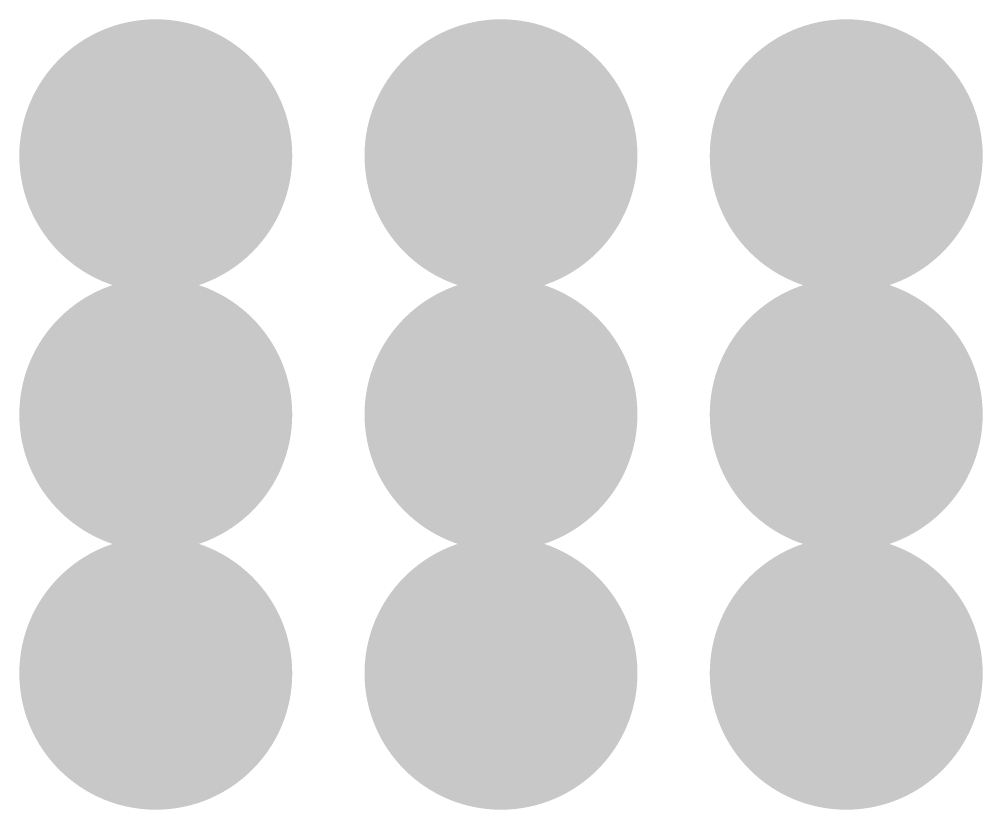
# Model space of a CAD drawing. Header units: inches. Extents: x -11 to 1110, y -7 to 455.
# Drawn here: x 625.048 to 627.883, y 15.651 to 17.979 of the extents above; entities that cross this region are included whole.
import ezdxf

# ---------------------------------------------------------------- set-up
doc = ezdxf.new("R2010")
doc.units = ezdxf.units.IN
for name, color, linetype in [('Bottom Layer', 5, 'Continuous'), ('Bottom Solder', 6, 'Continuous'), ('Drill Drawing', 1, 'Continuous'), ('Top Layer', 1, 'Continuous'), ('Top Solder', 216, 'Continuous'), ('Via Holes', 16, 'Continuous')]:
    doc.layers.add(name, color=color, linetype=linetype)

msp = doc.modelspace()

# ---------------------------------------------------------------- hatches: boundary and pattern name
at = {"layer": 'Bottom Layer'}
h = msp.add_hatch(color=5, dxfattribs=at)
edge = h.paths.add_edge_path()
edge.add_arc((625.4496, 17.5768), 0.3, 0, 360)
h = msp.add_hatch(color=5, dxfattribs=at)
edge = h.paths.add_edge_path()
edge.add_arc((626.4656, 17.5768), 0.3, 0, 360)
h = msp.add_hatch(color=5, dxfattribs=at)
edge = h.paths.add_edge_path()
edge.add_arc((627.4816, 17.5768), 0.3, 0, 360)
h = msp.add_hatch(color=5, dxfattribs=at)
edge = h.paths.add_edge_path()
edge.add_arc((625.4496, 16.8148), 0.3, 0, 360)
h = msp.add_hatch(color=5, dxfattribs=at)
edge = h.paths.add_edge_path()
edge.add_arc((626.4656, 16.8148), 0.3, 0, 360)
h = msp.add_hatch(color=5, dxfattribs=at)
edge = h.paths.add_edge_path()
edge.add_arc((627.4816, 16.8148), 0.3, 0, 360)
h = msp.add_hatch(color=5, dxfattribs=at)
edge = h.paths.add_edge_path()
edge.add_arc((625.4496, 16.0528), 0.3, 0, 360)
h = msp.add_hatch(color=5, dxfattribs=at)
edge = h.paths.add_edge_path()
edge.add_arc((626.4656, 16.0528), 0.3, 0, 360)
h = msp.add_hatch(color=5, dxfattribs=at)
edge = h.paths.add_edge_path()
edge.add_arc((627.4816, 16.0528), 0.3, 0, 360)
at = {"layer": 'Bottom Solder'}
h = msp.add_hatch(color=6, dxfattribs=at)
edge = h.paths.add_edge_path()
edge.add_arc((625.4496, 17.5768), 0.4016, 0, 360)
h = msp.add_hatch(color=6, dxfattribs=at)
edge = h.paths.add_edge_path()
edge.add_arc((626.4656, 17.5768), 0.4016, 0, 360)
h = msp.add_hatch(color=6, dxfattribs=at)
edge = h.paths.add_edge_path()
edge.add_arc((627.4816, 17.5768), 0.4016, 0, 360)
h = msp.add_hatch(color=6, dxfattribs=at)
edge = h.paths.add_edge_path()
edge.add_arc((625.4496, 16.8148), 0.4016, 0, 360)
h = msp.add_hatch(color=6, dxfattribs=at)
edge = h.paths.add_edge_path()
edge.add_arc((626.4656, 16.8148), 0.4016, 0, 360)
h = msp.add_hatch(color=6, dxfattribs=at)
edge = h.paths.add_edge_path()
edge.add_arc((627.4816, 16.8148), 0.4016, 0, 360)
h = msp.add_hatch(color=6, dxfattribs=at)
edge = h.paths.add_edge_path()
edge.add_arc((625.4496, 16.0528), 0.4016, 0, 360)
h = msp.add_hatch(color=6, dxfattribs=at)
edge = h.paths.add_edge_path()
edge.add_arc((626.4656, 16.0528), 0.4016, 0, 360)
h = msp.add_hatch(color=6, dxfattribs=at)
edge = h.paths.add_edge_path()
edge.add_arc((627.4816, 16.0528), 0.4016, 0, 360)
at = {"layer": 'Top Layer'}
h = msp.add_hatch(color=1, dxfattribs=at)
edge = h.paths.add_edge_path()
edge.add_arc((625.4496, 17.5768), 0.3, 0, 360)
h = msp.add_hatch(color=1, dxfattribs=at)
edge = h.paths.add_edge_path()
edge.add_arc((626.4656, 17.5768), 0.3, 0, 360)
h = msp.add_hatch(color=1, dxfattribs=at)
edge = h.paths.add_edge_path()
edge.add_arc((627.4816, 17.5768), 0.3, 0, 360)
h = msp.add_hatch(color=1, dxfattribs=at)
edge = h.paths.add_edge_path()
edge.add_arc((625.4496, 16.8148), 0.3, 0, 360)
h = msp.add_hatch(color=1, dxfattribs=at)
edge = h.paths.add_edge_path()
edge.add_arc((626.4656, 16.8148), 0.3, 0, 360)
h = msp.add_hatch(color=1, dxfattribs=at)
edge = h.paths.add_edge_path()
edge.add_arc((627.4816, 16.8148), 0.3, 0, 360)
h = msp.add_hatch(color=1, dxfattribs=at)
edge = h.paths.add_edge_path()
edge.add_arc((625.4496, 16.0528), 0.3, 0, 360)
h = msp.add_hatch(color=1, dxfattribs=at)
edge = h.paths.add_edge_path()
edge.add_arc((626.4656, 16.0528), 0.3, 0, 360)
h = msp.add_hatch(color=1, dxfattribs=at)
edge = h.paths.add_edge_path()
edge.add_arc((627.4816, 16.0528), 0.3, 0, 360)
at = {"layer": 'Top Solder'}
h = msp.add_hatch(color=216, dxfattribs=at)
edge = h.paths.add_edge_path()
edge.add_arc((625.4496, 17.5768), 0.4016, 0, 360)
h = msp.add_hatch(color=216, dxfattribs=at)
edge = h.paths.add_edge_path()
edge.add_arc((626.4656, 17.5768), 0.4016, 0, 360)
h = msp.add_hatch(color=216, dxfattribs=at)
edge = h.paths.add_edge_path()
edge.add_arc((627.4816, 17.5768), 0.4016, 0, 360)
h = msp.add_hatch(color=216, dxfattribs=at)
edge = h.paths.add_edge_path()
edge.add_arc((625.4496, 16.8148), 0.4016, 0, 360)
h = msp.add_hatch(color=216, dxfattribs=at)
edge = h.paths.add_edge_path()
edge.add_arc((626.4656, 16.8148), 0.4016, 0, 360)
h = msp.add_hatch(color=216, dxfattribs=at)
edge = h.paths.add_edge_path()
edge.add_arc((627.4816, 16.8148), 0.4016, 0, 360)
h = msp.add_hatch(color=216, dxfattribs=at)
edge = h.paths.add_edge_path()
edge.add_arc((625.4496, 16.0528), 0.4016, 0, 360)
h = msp.add_hatch(color=216, dxfattribs=at)
edge = h.paths.add_edge_path()
edge.add_arc((626.4656, 16.0528), 0.4016, 0, 360)
h = msp.add_hatch(color=216, dxfattribs=at)
edge = h.paths.add_edge_path()
edge.add_arc((627.4816, 16.0528), 0.4016, 0, 360)
at = {"layer": 'Via Holes'}
h = msp.add_hatch(color=7, dxfattribs=at)
edge = h.paths.add_edge_path()
edge.add_arc((625.4496, 17.5768), 0.15, 0, 360)
h = msp.add_hatch(color=7, dxfattribs=at)
edge = h.paths.add_edge_path()
edge.add_arc((626.4656, 17.5768), 0.15, 0, 360)
h = msp.add_hatch(color=7, dxfattribs=at)
edge = h.paths.add_edge_path()
edge.add_arc((627.4816, 17.5768), 0.15, 0, 360)
h = msp.add_hatch(color=7, dxfattribs=at)
edge = h.paths.add_edge_path()
edge.add_arc((625.4496, 16.8148), 0.15, 0, 360)
h = msp.add_hatch(color=7, dxfattribs=at)
edge = h.paths.add_edge_path()
edge.add_arc((626.4656, 16.8148), 0.15, 0, 360)
h = msp.add_hatch(color=7, dxfattribs=at)
edge = h.paths.add_edge_path()
edge.add_arc((627.4816, 16.8148), 0.15, 0, 360)
h = msp.add_hatch(color=7, dxfattribs=at)
edge = h.paths.add_edge_path()
edge.add_arc((625.4496, 16.0528), 0.15, 0, 360)
h = msp.add_hatch(color=7, dxfattribs=at)
edge = h.paths.add_edge_path()
edge.add_arc((626.4656, 16.0528), 0.15, 0, 360)
h = msp.add_hatch(color=7, dxfattribs=at)
edge = h.paths.add_edge_path()
edge.add_arc((627.4816, 16.0528), 0.15, 0, 360)

# ---------------------------------------------------------------- linework, layer by layer
at = {"layer": 'Drill Drawing'}
for points in [[(625.1956, 17.8308, 0.0508, 0.0508, 0), (625.4496, 17.7038, 0.0508, 0.0508, 0)], [(625.1956, 17.8308, 0.0508, 0.0508, 0), (625.3226, 17.5768, 0.0508, 0.0508, 0)], [(625.4496, 17.7038, 0.0508, 0.0508, 0), (625.7036, 17.8308, 0.0508, 0.0508, 0)], [(625.5766, 17.5768, 0.0508, 0.0508, 0), (625.7036, 17.8308, 0.0508, 0.0508, 0)], [(626.2116, 17.8308, 0.0508, 0.0508, 0), (626.4656, 17.7038, 0.0508, 0.0508, 0)], [(626.2116, 17.8308, 0.0508, 0.0508, 0), (626.3386, 17.5768, 0.0508, 0.0508, 0)], [(626.4656, 17.7038, 0.0508, 0.0508, 0), (626.7196, 17.8308, 0.0508, 0.0508, 0)], [(626.5926, 17.5768, 0.0508, 0.0508, 0), (626.7196, 17.8308, 0.0508, 0.0508, 0)], [(627.2276, 17.8308, 0.0508, 0.0508, 0), (627.4816, 17.7038, 0.0508, 0.0508, 0)], [(627.2276, 17.8308, 0.0508, 0.0508, 0), (627.3546, 17.5768, 0.0508, 0.0508, 0)], [(627.4816, 17.7038, 0.0508, 0.0508, 0), (627.7356, 17.8308, 0.0508, 0.0508, 0)], [(627.6086, 17.5768, 0.0508, 0.0508, 0), (627.7356, 17.8308, 0.0508, 0.0508, 0)], [(625.1956, 17.3228, 0.0508, 0.0508, 0), (625.3226, 17.5768, 0.0508, 0.0508, 0)], [(625.5766, 17.5768, 0.0508, 0.0508, 0), (625.7036, 17.3228, 0.0508, 0.0508, 0)], [(626.2116, 17.3228, 0.0508, 0.0508, 0), (626.3386, 17.5768, 0.0508, 0.0508, 0)], [(626.5926, 17.5768, 0.0508, 0.0508, 0), (626.7196, 17.3228, 0.0508, 0.0508, 0)], [(627.2276, 17.3228, 0.0508, 0.0508, 0), (627.3546, 17.5768, 0.0508, 0.0508, 0)], [(627.6086, 17.5768, 0.0508, 0.0508, 0), (627.7356, 17.3228, 0.0508, 0.0508, 0)], [(625.1956, 17.3228, 0.0508, 0.0508, 0), (625.4496, 17.4498, 0.0508, 0.0508, 0)], [(625.4496, 17.4498, 0.0508, 0.0508, 0), (625.7036, 17.3228, 0.0508, 0.0508, 0)], [(626.2116, 17.3228, 0.0508, 0.0508, 0), (626.4656, 17.4498, 0.0508, 0.0508, 0)], [(626.4656, 17.4498, 0.0508, 0.0508, 0), (626.7196, 17.3228, 0.0508, 0.0508, 0)], [(627.2276, 17.3228, 0.0508, 0.0508, 0), (627.4816, 17.4498, 0.0508, 0.0508, 0)], [(627.4816, 17.4498, 0.0508, 0.0508, 0), (627.7356, 17.3228, 0.0508, 0.0508, 0)], [(625.1956, 17.0688, 0.0508, 0.0508, 0), (625.4496, 16.9418, 0.0508, 0.0508, 0)], [(625.1956, 17.0688, 0.0508, 0.0508, 0), (625.3226, 16.8148, 0.0508, 0.0508, 0)], [(625.4496, 16.9418, 0.0508, 0.0508, 0), (625.7036, 17.0688, 0.0508, 0.0508, 0)], [(625.5766, 16.8148, 0.0508, 0.0508, 0), (625.7036, 17.0688, 0.0508, 0.0508, 0)], [(626.2116, 17.0688, 0.0508, 0.0508, 0), (626.4656, 16.9418, 0.0508, 0.0508, 0)], [(626.2116, 17.0688, 0.0508, 0.0508, 0), (626.3386, 16.8148, 0.0508, 0.0508, 0)], [(626.4656, 16.9418, 0.0508, 0.0508, 0), (626.7196, 17.0688, 0.0508, 0.0508, 0)], [(626.5926, 16.8148, 0.0508, 0.0508, 0), (626.7196, 17.0688, 0.0508, 0.0508, 0)], [(627.2276, 17.0688, 0.0508, 0.0508, 0), (627.4816, 16.9418, 0.0508, 0.0508, 0)], [(627.2276, 17.0688, 0.0508, 0.0508, 0), (627.3546, 16.8148, 0.0508, 0.0508, 0)], [(627.4816, 16.9418, 0.0508, 0.0508, 0), (627.7356, 17.0688, 0.0508, 0.0508, 0)], [(627.6086, 16.8148, 0.0508, 0.0508, 0), (627.7356, 17.0688, 0.0508, 0.0508, 0)], [(625.1956, 16.5608, 0.0508, 0.0508, 0), (625.3226, 16.8148, 0.0508, 0.0508, 0)], [(625.5766, 16.8148, 0.0508, 0.0508, 0), (625.7036, 16.5608, 0.0508, 0.0508, 0)], [(626.2116, 16.5608, 0.0508, 0.0508, 0), (626.3386, 16.8148, 0.0508, 0.0508, 0)], [(626.5926, 16.8148, 0.0508, 0.0508, 0), (626.7196, 16.5608, 0.0508, 0.0508, 0)], [(627.2276, 16.5608, 0.0508, 0.0508, 0), (627.3546, 16.8148, 0.0508, 0.0508, 0)], [(627.6086, 16.8148, 0.0508, 0.0508, 0), (627.7356, 16.5608, 0.0508, 0.0508, 0)], [(625.1956, 16.5608, 0.0508, 0.0508, 0), (625.4496, 16.6878, 0.0508, 0.0508, 0)], [(625.4496, 16.6878, 0.0508, 0.0508, 0), (625.7036, 16.5608, 0.0508, 0.0508, 0)], [(626.2116, 16.5608, 0.0508, 0.0508, 0), (626.4656, 16.6878, 0.0508, 0.0508, 0)], [(626.4656, 16.6878, 0.0508, 0.0508, 0), (626.7196, 16.5608, 0.0508, 0.0508, 0)], [(627.2276, 16.5608, 0.0508, 0.0508, 0), (627.4816, 16.6878, 0.0508, 0.0508, 0)], [(627.4816, 16.6878, 0.0508, 0.0508, 0), (627.7356, 16.5608, 0.0508, 0.0508, 0)], [(625.1956, 16.3068, 0.0508, 0.0508, 0), (625.4496, 16.1798, 0.0508, 0.0508, 0)], [(625.1956, 16.3068, 0.0508, 0.0508, 0), (625.3226, 16.0528, 0.0508, 0.0508, 0)], [(625.4496, 16.1798, 0.0508, 0.0508, 0), (625.7036, 16.3068, 0.0508, 0.0508, 0)], [(625.5766, 16.0528, 0.0508, 0.0508, 0), (625.7036, 16.3068, 0.0508, 0.0508, 0)], [(626.2116, 16.3068, 0.0508, 0.0508, 0), (626.4656, 16.1798, 0.0508, 0.0508, 0)], [(626.2116, 16.3068, 0.0508, 0.0508, 0), (626.3386, 16.0528, 0.0508, 0.0508, 0)], [(626.4656, 16.1798, 0.0508, 0.0508, 0), (626.7196, 16.3068, 0.0508, 0.0508, 0)], [(626.5926, 16.0528, 0.0508, 0.0508, 0), (626.7196, 16.3068, 0.0508, 0.0508, 0)], [(627.2276, 16.3068, 0.0508, 0.0508, 0), (627.4816, 16.1798, 0.0508, 0.0508, 0)], [(627.2276, 16.3068, 0.0508, 0.0508, 0), (627.3546, 16.0528, 0.0508, 0.0508, 0)], [(627.4816, 16.1798, 0.0508, 0.0508, 0), (627.7356, 16.3068, 0.0508, 0.0508, 0)], [(627.6086, 16.0528, 0.0508, 0.0508, 0), (627.7356, 16.3068, 0.0508, 0.0508, 0)], [(625.1956, 15.7988, 0.0508, 0.0508, 0), (625.3226, 16.0528, 0.0508, 0.0508, 0)], [(625.5766, 16.0528, 0.0508, 0.0508, 0), (625.7036, 15.7988, 0.0508, 0.0508, 0)], [(626.2116, 15.7988, 0.0508, 0.0508, 0), (626.3386, 16.0528, 0.0508, 0.0508, 0)], [(626.5926, 16.0528, 0.0508, 0.0508, 0), (626.7196, 15.7988, 0.0508, 0.0508, 0)], [(627.2276, 15.7988, 0.0508, 0.0508, 0), (627.3546, 16.0528, 0.0508, 0.0508, 0)], [(627.6086, 16.0528, 0.0508, 0.0508, 0), (627.7356, 15.7988, 0.0508, 0.0508, 0)], [(625.1956, 15.7988, 0.0508, 0.0508, 0), (625.4496, 15.9258, 0.0508, 0.0508, 0)], [(625.4496, 15.9258, 0.0508, 0.0508, 0), (625.7036, 15.7988, 0.0508, 0.0508, 0)], [(626.2116, 15.7988, 0.0508, 0.0508, 0), (626.4656, 15.9258, 0.0508, 0.0508, 0)], [(626.4656, 15.9258, 0.0508, 0.0508, 0), (626.7196, 15.7988, 0.0508, 0.0508, 0)], [(627.2276, 15.7988, 0.0508, 0.0508, 0), (627.4816, 15.9258, 0.0508, 0.0508, 0)], [(627.4816, 15.9258, 0.0508, 0.0508, 0), (627.7356, 15.7988, 0.0508, 0.0508, 0)]]:
    msp.add_lwpolyline(points, format="xyseb", dxfattribs=at)
for points in [[(625.1829, 17.8308, 0.0254, 0.0254, 1), (625.2083, 17.8308, 0.0254, 0.0254, 1)], [(625.1829, 17.8308, 0.0254, 0.0254, 1), (625.2083, 17.8308, 0.0254, 0.0254, 1)], [(625.6909, 17.8308, 0.0254, 0.0254, 1), (625.7163, 17.8308, 0.0254, 0.0254, 1)], [(625.6909, 17.8308, 0.0254, 0.0254, 1), (625.7163, 17.8308, 0.0254, 0.0254, 1)], [(626.1989, 17.8308, 0.0254, 0.0254, 1), (626.2243, 17.8308, 0.0254, 0.0254, 1)], [(626.1989, 17.8308, 0.0254, 0.0254, 1), (626.2243, 17.8308, 0.0254, 0.0254, 1)], [(626.7069, 17.8308, 0.0254, 0.0254, 1), (626.7323, 17.8308, 0.0254, 0.0254, 1)], [(626.7069, 17.8308, 0.0254, 0.0254, 1), (626.7323, 17.8308, 0.0254, 0.0254, 1)], [(627.2149, 17.8308, 0.0254, 0.0254, 1), (627.2403, 17.8308, 0.0254, 0.0254, 1)], [(627.2149, 17.8308, 0.0254, 0.0254, 1), (627.2403, 17.8308, 0.0254, 0.0254, 1)], [(627.7229, 17.8308, 0.0254, 0.0254, 1), (627.7483, 17.8308, 0.0254, 0.0254, 1)], [(627.7229, 17.8308, 0.0254, 0.0254, 1), (627.7483, 17.8308, 0.0254, 0.0254, 1)], [(625.4369, 17.7038, 0.0254, 0.0254, 1), (625.4623, 17.7038, 0.0254, 0.0254, 1)], [(625.4369, 17.7038, 0.0254, 0.0254, 1), (625.4623, 17.7038, 0.0254, 0.0254, 1)], [(626.4529, 17.7038, 0.0254, 0.0254, 1), (626.4783, 17.7038, 0.0254, 0.0254, 1)], [(626.4529, 17.7038, 0.0254, 0.0254, 1), (626.4783, 17.7038, 0.0254, 0.0254, 1)], [(627.4689, 17.7038, 0.0254, 0.0254, 1), (627.4943, 17.7038, 0.0254, 0.0254, 1)], [(627.4689, 17.7038, 0.0254, 0.0254, 1), (627.4943, 17.7038, 0.0254, 0.0254, 1)], [(625.3099, 17.5768, 0.0254, 0.0254, 1), (625.3353, 17.5768, 0.0254, 0.0254, 1)], [(625.3099, 17.5768, 0.0254, 0.0254, 1), (625.3353, 17.5768, 0.0254, 0.0254, 1)], [(625.5639, 17.5768, 0.0254, 0.0254, 1), (625.5893, 17.5768, 0.0254, 0.0254, 1)], [(625.5639, 17.5768, 0.0254, 0.0254, 1), (625.5893, 17.5768, 0.0254, 0.0254, 1)], [(626.3259, 17.5768, 0.0254, 0.0254, 1), (626.3513, 17.5768, 0.0254, 0.0254, 1)], [(626.3259, 17.5768, 0.0254, 0.0254, 1), (626.3513, 17.5768, 0.0254, 0.0254, 1)], [(626.5799, 17.5768, 0.0254, 0.0254, 1), (626.6053, 17.5768, 0.0254, 0.0254, 1)], [(626.5799, 17.5768, 0.0254, 0.0254, 1), (626.6053, 17.5768, 0.0254, 0.0254, 1)], [(627.3419, 17.5768, 0.0254, 0.0254, 1), (627.3673, 17.5768, 0.0254, 0.0254, 1)], [(627.3419, 17.5768, 0.0254, 0.0254, 1), (627.3673, 17.5768, 0.0254, 0.0254, 1)], [(627.5959, 17.5768, 0.0254, 0.0254, 1), (627.6213, 17.5768, 0.0254, 0.0254, 1)], [(627.5959, 17.5768, 0.0254, 0.0254, 1), (627.6213, 17.5768, 0.0254, 0.0254, 1)], [(625.4369, 17.4498, 0.0254, 0.0254, 1), (625.4623, 17.4498, 0.0254, 0.0254, 1)], [(625.4369, 17.4498, 0.0254, 0.0254, 1), (625.4623, 17.4498, 0.0254, 0.0254, 1)], [(626.4529, 17.4498, 0.0254, 0.0254, 1), (626.4783, 17.4498, 0.0254, 0.0254, 1)], [(626.4529, 17.4498, 0.0254, 0.0254, 1), (626.4783, 17.4498, 0.0254, 0.0254, 1)], [(627.4689, 17.4498, 0.0254, 0.0254, 1), (627.4943, 17.4498, 0.0254, 0.0254, 1)], [(627.4689, 17.4498, 0.0254, 0.0254, 1), (627.4943, 17.4498, 0.0254, 0.0254, 1)], [(625.1829, 17.3228, 0.0254, 0.0254, 1), (625.2083, 17.3228, 0.0254, 0.0254, 1)], [(625.1829, 17.3228, 0.0254, 0.0254, 1), (625.2083, 17.3228, 0.0254, 0.0254, 1)], [(625.6909, 17.3228, 0.0254, 0.0254, 1), (625.7163, 17.3228, 0.0254, 0.0254, 1)], [(625.6909, 17.3228, 0.0254, 0.0254, 1), (625.7163, 17.3228, 0.0254, 0.0254, 1)], [(626.1989, 17.3228, 0.0254, 0.0254, 1), (626.2243, 17.3228, 0.0254, 0.0254, 1)], [(626.1989, 17.3228, 0.0254, 0.0254, 1), (626.2243, 17.3228, 0.0254, 0.0254, 1)], [(626.7069, 17.3228, 0.0254, 0.0254, 1), (626.7323, 17.3228, 0.0254, 0.0254, 1)], [(626.7069, 17.3228, 0.0254, 0.0254, 1), (626.7323, 17.3228, 0.0254, 0.0254, 1)], [(627.2149, 17.3228, 0.0254, 0.0254, 1), (627.2403, 17.3228, 0.0254, 0.0254, 1)], [(627.2149, 17.3228, 0.0254, 0.0254, 1), (627.2403, 17.3228, 0.0254, 0.0254, 1)], [(627.7229, 17.3228, 0.0254, 0.0254, 1), (627.7483, 17.3228, 0.0254, 0.0254, 1)], [(627.7229, 17.3228, 0.0254, 0.0254, 1), (627.7483, 17.3228, 0.0254, 0.0254, 1)], [(625.1829, 17.0688, 0.0254, 0.0254, 1), (625.2083, 17.0688, 0.0254, 0.0254, 1)], [(625.1829, 17.0688, 0.0254, 0.0254, 1), (625.2083, 17.0688, 0.0254, 0.0254, 1)], [(625.6909, 17.0688, 0.0254, 0.0254, 1), (625.7163, 17.0688, 0.0254, 0.0254, 1)], [(625.6909, 17.0688, 0.0254, 0.0254, 1), (625.7163, 17.0688, 0.0254, 0.0254, 1)], [(626.1989, 17.0688, 0.0254, 0.0254, 1), (626.2243, 17.0688, 0.0254, 0.0254, 1)], [(626.1989, 17.0688, 0.0254, 0.0254, 1), (626.2243, 17.0688, 0.0254, 0.0254, 1)], [(626.7069, 17.0688, 0.0254, 0.0254, 1), (626.7323, 17.0688, 0.0254, 0.0254, 1)], [(626.7069, 17.0688, 0.0254, 0.0254, 1), (626.7323, 17.0688, 0.0254, 0.0254, 1)], [(627.2149, 17.0688, 0.0254, 0.0254, 1), (627.2403, 17.0688, 0.0254, 0.0254, 1)], [(627.2149, 17.0688, 0.0254, 0.0254, 1), (627.2403, 17.0688, 0.0254, 0.0254, 1)], [(627.7229, 17.0688, 0.0254, 0.0254, 1), (627.7483, 17.0688, 0.0254, 0.0254, 1)], [(627.7229, 17.0688, 0.0254, 0.0254, 1), (627.7483, 17.0688, 0.0254, 0.0254, 1)], [(625.4369, 16.9418, 0.0254, 0.0254, 1), (625.4623, 16.9418, 0.0254, 0.0254, 1)], [(625.4369, 16.9418, 0.0254, 0.0254, 1), (625.4623, 16.9418, 0.0254, 0.0254, 1)], [(626.4529, 16.9418, 0.0254, 0.0254, 1), (626.4783, 16.9418, 0.0254, 0.0254, 1)], [(626.4529, 16.9418, 0.0254, 0.0254, 1), (626.4783, 16.9418, 0.0254, 0.0254, 1)], [(627.4689, 16.9418, 0.0254, 0.0254, 1), (627.4943, 16.9418, 0.0254, 0.0254, 1)], [(627.4689, 16.9418, 0.0254, 0.0254, 1), (627.4943, 16.9418, 0.0254, 0.0254, 1)], [(625.3099, 16.8148, 0.0254, 0.0254, 1), (625.3353, 16.8148, 0.0254, 0.0254, 1)], [(625.3099, 16.8148, 0.0254, 0.0254, 1), (625.3353, 16.8148, 0.0254, 0.0254, 1)], [(625.5639, 16.8148, 0.0254, 0.0254, 1), (625.5893, 16.8148, 0.0254, 0.0254, 1)], [(625.5639, 16.8148, 0.0254, 0.0254, 1), (625.5893, 16.8148, 0.0254, 0.0254, 1)], [(626.3259, 16.8148, 0.0254, 0.0254, 1), (626.3513, 16.8148, 0.0254, 0.0254, 1)], [(626.3259, 16.8148, 0.0254, 0.0254, 1), (626.3513, 16.8148, 0.0254, 0.0254, 1)], [(626.5799, 16.8148, 0.0254, 0.0254, 1), (626.6053, 16.8148, 0.0254, 0.0254, 1)], [(626.5799, 16.8148, 0.0254, 0.0254, 1), (626.6053, 16.8148, 0.0254, 0.0254, 1)], [(627.3419, 16.8148, 0.0254, 0.0254, 1), (627.3673, 16.8148, 0.0254, 0.0254, 1)], [(627.3419, 16.8148, 0.0254, 0.0254, 1), (627.3673, 16.8148, 0.0254, 0.0254, 1)], [(627.5959, 16.8148, 0.0254, 0.0254, 1), (627.6213, 16.8148, 0.0254, 0.0254, 1)], [(627.5959, 16.8148, 0.0254, 0.0254, 1), (627.6213, 16.8148, 0.0254, 0.0254, 1)], [(625.4369, 16.6878, 0.0254, 0.0254, 1), (625.4623, 16.6878, 0.0254, 0.0254, 1)], [(625.4369, 16.6878, 0.0254, 0.0254, 1), (625.4623, 16.6878, 0.0254, 0.0254, 1)], [(626.4529, 16.6878, 0.0254, 0.0254, 1), (626.4783, 16.6878, 0.0254, 0.0254, 1)], [(626.4529, 16.6878, 0.0254, 0.0254, 1), (626.4783, 16.6878, 0.0254, 0.0254, 1)], [(627.4689, 16.6878, 0.0254, 0.0254, 1), (627.4943, 16.6878, 0.0254, 0.0254, 1)], [(627.4689, 16.6878, 0.0254, 0.0254, 1), (627.4943, 16.6878, 0.0254, 0.0254, 1)], [(625.1829, 16.5608, 0.0254, 0.0254, 1), (625.2083, 16.5608, 0.0254, 0.0254, 1)], [(625.1829, 16.5608, 0.0254, 0.0254, 1), (625.2083, 16.5608, 0.0254, 0.0254, 1)], [(625.6909, 16.5608, 0.0254, 0.0254, 1), (625.7163, 16.5608, 0.0254, 0.0254, 1)], [(625.6909, 16.5608, 0.0254, 0.0254, 1), (625.7163, 16.5608, 0.0254, 0.0254, 1)], [(626.1989, 16.5608, 0.0254, 0.0254, 1), (626.2243, 16.5608, 0.0254, 0.0254, 1)], [(626.1989, 16.5608, 0.0254, 0.0254, 1), (626.2243, 16.5608, 0.0254, 0.0254, 1)], [(626.7069, 16.5608, 0.0254, 0.0254, 1), (626.7323, 16.5608, 0.0254, 0.0254, 1)], [(626.7069, 16.5608, 0.0254, 0.0254, 1), (626.7323, 16.5608, 0.0254, 0.0254, 1)], [(627.2149, 16.5608, 0.0254, 0.0254, 1), (627.2403, 16.5608, 0.0254, 0.0254, 1)], [(627.2149, 16.5608, 0.0254, 0.0254, 1), (627.2403, 16.5608, 0.0254, 0.0254, 1)], [(627.7229, 16.5608, 0.0254, 0.0254, 1), (627.7483, 16.5608, 0.0254, 0.0254, 1)], [(627.7229, 16.5608, 0.0254, 0.0254, 1), (627.7483, 16.5608, 0.0254, 0.0254, 1)], [(625.1829, 16.3068, 0.0254, 0.0254, 1), (625.2083, 16.3068, 0.0254, 0.0254, 1)], [(625.1829, 16.3068, 0.0254, 0.0254, 1), (625.2083, 16.3068, 0.0254, 0.0254, 1)], [(625.6909, 16.3068, 0.0254, 0.0254, 1), (625.7163, 16.3068, 0.0254, 0.0254, 1)], [(625.6909, 16.3068, 0.0254, 0.0254, 1), (625.7163, 16.3068, 0.0254, 0.0254, 1)], [(626.1989, 16.3068, 0.0254, 0.0254, 1), (626.2243, 16.3068, 0.0254, 0.0254, 1)], [(626.1989, 16.3068, 0.0254, 0.0254, 1), (626.2243, 16.3068, 0.0254, 0.0254, 1)], [(626.7069, 16.3068, 0.0254, 0.0254, 1), (626.7323, 16.3068, 0.0254, 0.0254, 1)], [(626.7069, 16.3068, 0.0254, 0.0254, 1), (626.7323, 16.3068, 0.0254, 0.0254, 1)], [(627.2149, 16.3068, 0.0254, 0.0254, 1), (627.2403, 16.3068, 0.0254, 0.0254, 1)], [(627.2149, 16.3068, 0.0254, 0.0254, 1), (627.2403, 16.3068, 0.0254, 0.0254, 1)], [(627.7229, 16.3068, 0.0254, 0.0254, 1), (627.7483, 16.3068, 0.0254, 0.0254, 1)], [(627.7229, 16.3068, 0.0254, 0.0254, 1), (627.7483, 16.3068, 0.0254, 0.0254, 1)], [(625.4369, 16.1798, 0.0254, 0.0254, 1), (625.4623, 16.1798, 0.0254, 0.0254, 1)], [(625.4369, 16.1798, 0.0254, 0.0254, 1), (625.4623, 16.1798, 0.0254, 0.0254, 1)], [(626.4529, 16.1798, 0.0254, 0.0254, 1), (626.4783, 16.1798, 0.0254, 0.0254, 1)], [(626.4529, 16.1798, 0.0254, 0.0254, 1), (626.4783, 16.1798, 0.0254, 0.0254, 1)], [(627.4689, 16.1798, 0.0254, 0.0254, 1), (627.4943, 16.1798, 0.0254, 0.0254, 1)], [(627.4689, 16.1798, 0.0254, 0.0254, 1), (627.4943, 16.1798, 0.0254, 0.0254, 1)], [(625.3099, 16.0528, 0.0254, 0.0254, 1), (625.3353, 16.0528, 0.0254, 0.0254, 1)], [(625.3099, 16.0528, 0.0254, 0.0254, 1), (625.3353, 16.0528, 0.0254, 0.0254, 1)], [(625.5639, 16.0528, 0.0254, 0.0254, 1), (625.5893, 16.0528, 0.0254, 0.0254, 1)], [(625.5639, 16.0528, 0.0254, 0.0254, 1), (625.5893, 16.0528, 0.0254, 0.0254, 1)], [(626.3259, 16.0528, 0.0254, 0.0254, 1), (626.3513, 16.0528, 0.0254, 0.0254, 1)], [(626.3259, 16.0528, 0.0254, 0.0254, 1), (626.3513, 16.0528, 0.0254, 0.0254, 1)], [(626.5799, 16.0528, 0.0254, 0.0254, 1), (626.6053, 16.0528, 0.0254, 0.0254, 1)], [(626.5799, 16.0528, 0.0254, 0.0254, 1), (626.6053, 16.0528, 0.0254, 0.0254, 1)], [(627.3419, 16.0528, 0.0254, 0.0254, 1), (627.3673, 16.0528, 0.0254, 0.0254, 1)], [(627.3419, 16.0528, 0.0254, 0.0254, 1), (627.3673, 16.0528, 0.0254, 0.0254, 1)], [(627.5959, 16.0528, 0.0254, 0.0254, 1), (627.6213, 16.0528, 0.0254, 0.0254, 1)], [(627.5959, 16.0528, 0.0254, 0.0254, 1), (627.6213, 16.0528, 0.0254, 0.0254, 1)], [(625.4369, 15.9258, 0.0254, 0.0254, 1), (625.4623, 15.9258, 0.0254, 0.0254, 1)], [(625.4369, 15.9258, 0.0254, 0.0254, 1), (625.4623, 15.9258, 0.0254, 0.0254, 1)], [(626.4529, 15.9258, 0.0254, 0.0254, 1), (626.4783, 15.9258, 0.0254, 0.0254, 1)], [(626.4529, 15.9258, 0.0254, 0.0254, 1), (626.4783, 15.9258, 0.0254, 0.0254, 1)], [(627.4689, 15.9258, 0.0254, 0.0254, 1), (627.4943, 15.9258, 0.0254, 0.0254, 1)], [(627.4689, 15.9258, 0.0254, 0.0254, 1), (627.4943, 15.9258, 0.0254, 0.0254, 1)], [(625.1829, 15.7988, 0.0254, 0.0254, 1), (625.2083, 15.7988, 0.0254, 0.0254, 1)], [(625.1829, 15.7988, 0.0254, 0.0254, 1), (625.2083, 15.7988, 0.0254, 0.0254, 1)], [(625.6909, 15.7988, 0.0254, 0.0254, 1), (625.7163, 15.7988, 0.0254, 0.0254, 1)], [(625.6909, 15.7988, 0.0254, 0.0254, 1), (625.7163, 15.7988, 0.0254, 0.0254, 1)], [(626.1989, 15.7988, 0.0254, 0.0254, 1), (626.2243, 15.7988, 0.0254, 0.0254, 1)], [(626.1989, 15.7988, 0.0254, 0.0254, 1), (626.2243, 15.7988, 0.0254, 0.0254, 1)], [(626.7069, 15.7988, 0.0254, 0.0254, 1), (626.7323, 15.7988, 0.0254, 0.0254, 1)], [(626.7069, 15.7988, 0.0254, 0.0254, 1), (626.7323, 15.7988, 0.0254, 0.0254, 1)], [(627.2149, 15.7988, 0.0254, 0.0254, 1), (627.2403, 15.7988, 0.0254, 0.0254, 1)], [(627.2149, 15.7988, 0.0254, 0.0254, 1), (627.2403, 15.7988, 0.0254, 0.0254, 1)], [(627.7229, 15.7988, 0.0254, 0.0254, 1), (627.7483, 15.7988, 0.0254, 0.0254, 1)], [(627.7229, 15.7988, 0.0254, 0.0254, 1), (627.7483, 15.7988, 0.0254, 0.0254, 1)]]:
    msp.add_lwpolyline(points, format="xyseb", close=True, dxfattribs=at)

doc.saveas('drawing.dxf')
